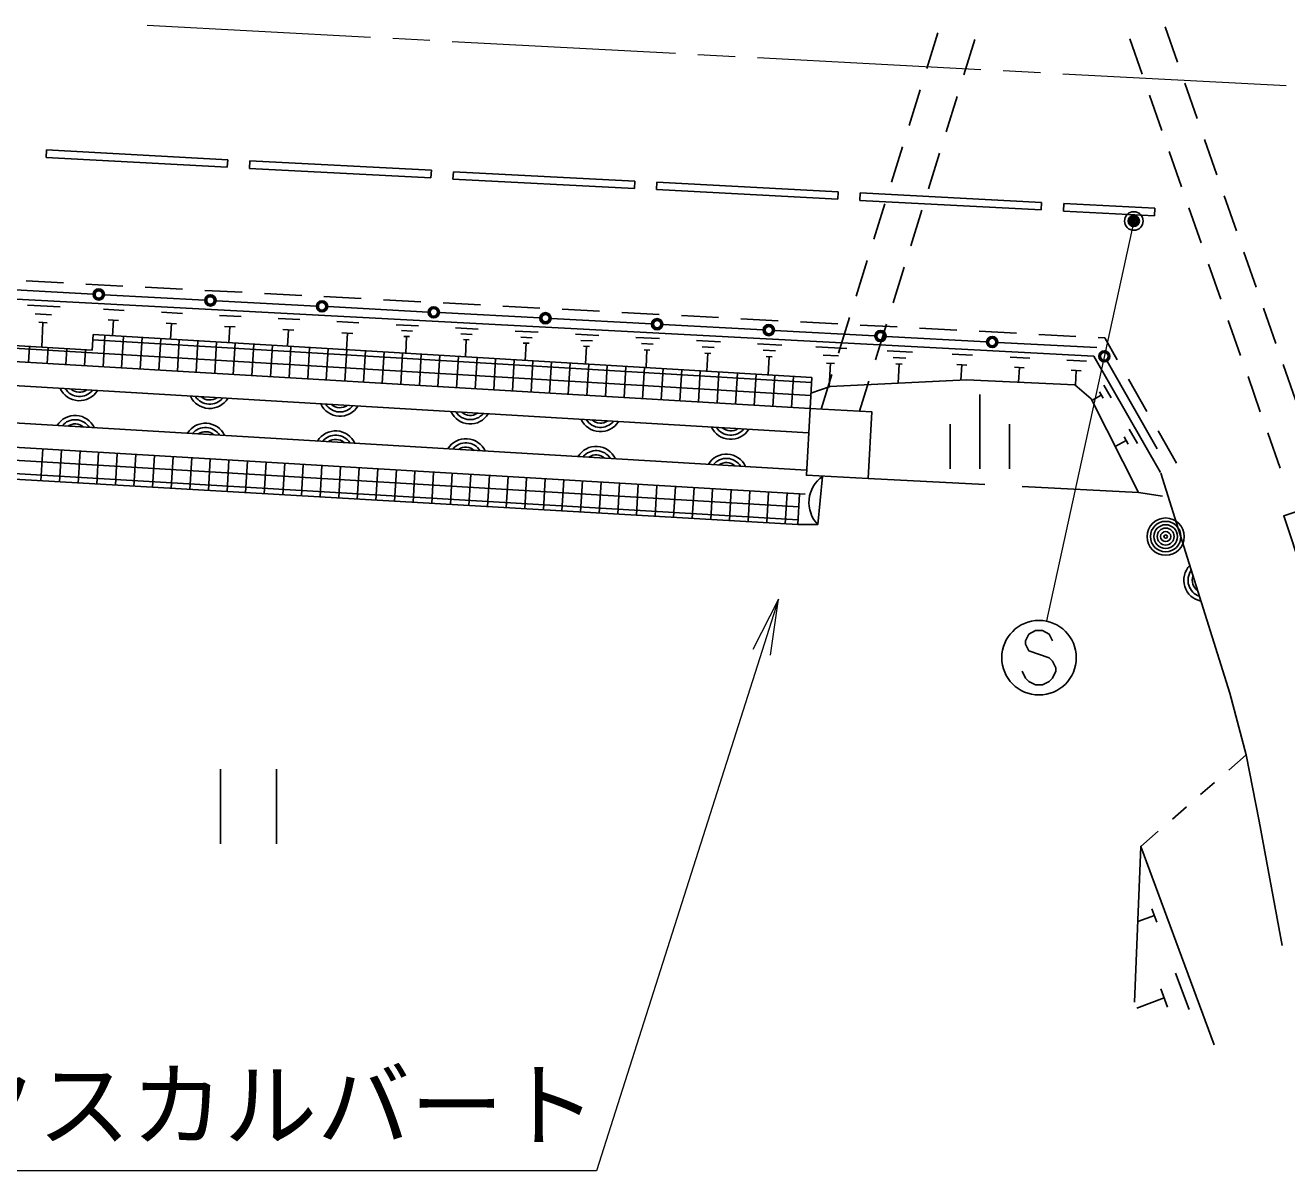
# Model space of a CAD drawing. Units: millimetres, scale not verified. Extents: x 40000 to 680000, y 20000 to 380000.
# Drawn here: x 383566 to 417406, y 262013 to 292755 of the extents above; entities that cross this region are included whole.
import ezdxf
from ezdxf.enums import TextEntityAlignment as Align

# ---------------------------------------------------------------- set-up
doc = ezdxf.new("R2010")
doc.units = ezdxf.units.MM
doc.header["$LTSCALE"] = 1000
doc.header["$PDMODE"] = 32
doc.header["$PDSIZE"] = 500
doc.linetypes.add('CHAIN', pattern=[18.5, 12, -1.5, 3.5, -1.5])
for name, color, linetype, lineweight in [('M-BGD', 7, 'Continuous', 25), ('M-BMK', 2, 'CHAIN', 13), ('M-STR-HTXT', 7, 'Continuous', 13), ('M-STR-STRC', 7, 'Continuous', 25)]:
    doc.layers.add(name, color=color, linetype=linetype, lineweight=lineweight)
doc.styles.add('ＭＳ ゴシック', font='')
doc.styles.get('ＭＳ ゴシック').set_extended_font_data('MS Gothic')

# ---------------------------------------------------------------- blocks, each defined once
blk = doc.blocks.new('open_arrow')
at = {"color": 0, "linetype": 'Continuous', "lineweight": -2}
blk.add_lwpolyline([(7.5, 1.25), (0, 0), (7.5, -1.25)], dxfattribs=at)

msp = doc.modelspace()

# ---------------------------------------------------------------- linework, layer by layer
at = {"layer": 'M-BGD'}
for p, q in [((408048, 292551), (407752, 291596)), ((414142, 292709), (414473, 291765)), ((409040, 292375), (408744, 291420)), ((413196, 292386), (413526, 291442)), ((252148, 291517), (404620, 282465)), ((414671, 291198), (415001, 290254)), ((407574, 291022), (407278, 290067)), ((408567, 290846), (408271, 289891)), ((413724, 290876), (414055, 289932)), ((415199, 289688), (415530, 288744)), ((384134, 289408), (384123, 289208)), ((388996, 289146), (384134, 289408)), ((407101, 289494), (406805, 288539)), ((414253, 289365), (414583, 288422)), ((388985, 288946), (384123, 289208)), ((388996, 289146), (388985, 288946)), ((389593, 289113), (389583, 288913)), ((394460, 288861), (389593, 289113)), ((408093, 289318), (407797, 288363)), ((394450, 288661), (389583, 288913)), ((394460, 288861), (394450, 288661)), ((395050, 288822), (395039, 288623)), ((399916, 288572), (395050, 288822)), ((292056, 288497), (404581, 281816)), ((399906, 288373), (395039, 288623)), ((399916, 288572), (399906, 288373)), ((400509, 288543), (400498, 288343)), ((405363, 288084), (400498, 288343)), ((405374, 288283), (400509, 288543)), ((405374, 288283), (405363, 288084)), ((405967, 288253), (405957, 288053)), ((410821, 287800), (405957, 288053)), ((410831, 288000), (405967, 288253)), ((410831, 288000), (410821, 287800)), ((415728, 288178), (416058, 287234)), ((323992, 287681), (385362, 284038)), ((406627, 287966), (406331, 287011)), ((407619, 287790), (407323, 286835)), ((411427, 287969), (411417, 287769)), ((413855, 287644), (411417, 287769)), ((413866, 287843), (411427, 287969)), ((413866, 287843), (413855, 287644)), ((414781, 287855), (415112, 286911)), ((404522, 280818), (291949, 287501)), ((404640, 282815), (323988, 287603)), ((416256, 286668), (416587, 285724)), ((406153, 286438), (405857, 285483)), ((415310, 286345), (415640, 285401)), ((407146, 286262), (406850, 285306)), ((383591, 285894), (384590, 285841)), ((385189, 285809), (386188, 285756)), ((386787, 285725), (387786, 285672)), ((388385, 285640), (389383, 285587)), ((389982, 285555), (390981, 285503)), ((391580, 285471), (392579, 285418)), ((393178, 285386), (394177, 285334)), ((394776, 285302), (395774, 285249)), ((383625, 285241), (384505, 285194)), ((383834, 285009), (384274, 284986)), ((385664, 285133), (386223, 285103)), ((387217, 285051), (387784, 285021)), ((388779, 284968), (389354, 284938)), ((396374, 285217), (397372, 285164)), ((397971, 285133), (398970, 285080)), ((399569, 285048), (400568, 284995)), ((401167, 284964), (402165, 284911)), ((416785, 285158), (417115, 284214)), ((383932, 284784), (384152, 284772)), ((384042, 284778), (384007, 284118)), ((385789, 284846), (386069, 284832)), ((385929, 284839), (385907, 284420)), ((387344, 284760), (387627, 284745)), ((387486, 284752), (387463, 284327)), ((388907, 284673), (389195, 284658)), ((389051, 284665), (389028, 284234)), ((390348, 284885), (390932, 284854)), ((391926, 284802), (392518, 284770)), ((393512, 284718), (394113, 284686)), ((395107, 284633), (395716, 284601)), ((402765, 284879), (403763, 284826)), ((404362, 284795), (405361, 284742)), ((405680, 284909), (405384, 283954)), ((405960, 284710), (406959, 284657)), ((406672, 284733), (406376, 283778)), ((407558, 284625), (408556, 284573)), ((415838, 284835), (416169, 283891)), ((332129, 284465), (404483, 280169)), ((385362, 284038), (385386, 284451)), ((404660, 283164), (385378, 284309)), ((404668, 283302), (385386, 284451)), ((385653, 283591), (385703, 284432)), ((386152, 283562), (386202, 284403)), ((386651, 283532), (386701, 284373)), ((387150, 283502), (387200, 284343)), ((387649, 283473), (387699, 284313)), ((388149, 283443), (388198, 284284)), ((390479, 284586), (390770, 284570)), ((390624, 284578), (390601, 284140)), ((392058, 284498), (392354, 284482)), ((392206, 284490), (392183, 284046)), ((393655, 284560), (393955, 284544)), ((393722, 284406), (393872, 284398)), ((393797, 284402), (393773, 283951)), ((395252, 284473), (395556, 284457)), ((395320, 284317), (395472, 284309)), ((395396, 284313), (395372, 283856)), ((396711, 284549), (397328, 284516)), ((396857, 284386), (397166, 284370)), ((398323, 284463), (398949, 284430)), ((398471, 284298), (398784, 284282)), ((399943, 284377), (400578, 284344)), ((401573, 284291), (402217, 284257)), ((409156, 284541), (410154, 284488)), ((410753, 284456), (411752, 284404)), ((412351, 284372), (412526, 284363)), ((412861, 283776), (412526, 284363)), ((332111, 284115), (404317, 279828)), ((383656, 283710), (383682, 284137)), ((384156, 283680), (384181, 284108)), ((384655, 283650), (384680, 284078)), ((385154, 283621), (385179, 284048)), ((388648, 283413), (388698, 284254)), ((389147, 283384), (389197, 284224)), ((389646, 283354), (389696, 284194)), ((390145, 283324), (390195, 284165)), ((390644, 283295), (390694, 284135)), ((391143, 283265), (391193, 284105)), ((391642, 283236), (391692, 284075)), ((392142, 283206), (392191, 284045)), ((392641, 283176), (392691, 284016)), ((393140, 283147), (393190, 283986)), ((393639, 283117), (393689, 283956)), ((394138, 283087), (394188, 283926)), ((396926, 284227), (397080, 284219)), ((397003, 284223), (396979, 283760)), ((398541, 284138), (398698, 284129)), ((398619, 284133), (398595, 283664)), ((400094, 284210), (400411, 284194)), ((400165, 284047), (400324, 284039)), ((400244, 284043), (400219, 283567)), ((401725, 284122), (402047, 284105)), ((401797, 283957), (401958, 283948)), ((401878, 283952), (401852, 283469)), ((403211, 284205), (403863, 284170)), ((403365, 284033), (403692, 284016)), ((404770, 284122), (405607, 284078)), ((406683, 284021), (407364, 283985)), ((408431, 283928), (408976, 283900)), ((332392, 283748), (404296, 279479)), ((394637, 283058), (394687, 283897)), ((395136, 283028), (395186, 283867)), ((395635, 282999), (395685, 283837)), ((396135, 282969), (396184, 283807)), ((396634, 282939), (396683, 283778)), ((397133, 282910), (397183, 283748)), ((397632, 282880), (397682, 283718)), ((398131, 282850), (398181, 283688)), ((398630, 282821), (398680, 283659)), ((399129, 282791), (399179, 283629)), ((399628, 282761), (399678, 283599)), ((403438, 283865), (403601, 283857)), ((403520, 283861), (403494, 283372)), ((404968, 283902), (405386, 283880)), ((405062, 283687), (405271, 283676)), ((405166, 283682), (405133, 283054)), ((406844, 283842), (407185, 283824)), ((406921, 283667), (407091, 283658)), ((407006, 283662), (406979, 283151)), ((408553, 283649), (408825, 283634)), ((408689, 283641), (408667, 283233)), ((409985, 283846), (410510, 283818)), ((411509, 283766), (412032, 283738)), ((414016, 280750), (412227, 283878)), ((417313, 283647), (417644, 282703)), ((332383, 283503), (404289, 279357)), ((400127, 282732), (400177, 283569)), ((400627, 282702), (400676, 283540)), ((401126, 282673), (401175, 283510)), ((401625, 282643), (401675, 283480)), ((402124, 282613), (402174, 283450)), ((402623, 282584), (402673, 283421)), ((403122, 282554), (403172, 283391)), ((403621, 282524), (403671, 283361)), ((404120, 282495), (404170, 283331)), ((404668, 283302), (404618, 282465)), ((405206, 283381), (404917, 282451)), ((410102, 283577), (410364, 283563)), ((410233, 283570), (410212, 283176)), ((411626, 283497), (411888, 283483)), ((411757, 283490), (411736, 283097)), ((413656, 282387), (413159, 283255)), ((416367, 283325), (416697, 282381)), ((406198, 283205), (405947, 282395)), ((412384, 282914), (412480, 282746)), ((412503, 283095), (412696, 282759)), ((409173, 282849), (409173, 280849)), ((412432, 282830), (412180, 282686)), ((408373, 282049), (408373, 280849)), ((409973, 282049), (409973, 280849)), ((413179, 281917), (413401, 281530)), ((413097, 281612), (412807, 281446)), ((413041, 281709), (413152, 281516)), ((414450, 280998), (413954, 281866)), ((416895, 281814), (417226, 280871)), ((384038, 281383), (383987, 280528)), ((384537, 281353), (384486, 280499)), ((385036, 281324), (384985, 280470)), ((385535, 281294), (385484, 280442)), ((386034, 281264), (385984, 280413)), ((386533, 281235), (386483, 280384)), ((387032, 281205), (386982, 280355)), ((387532, 281176), (387481, 280327)), ((388031, 281146), (387980, 280298)), ((388530, 281116), (388479, 280269)), ((389029, 281087), (388979, 280240)), ((389528, 281057), (389478, 280211)), ((390027, 281027), (389977, 280183)), ((390526, 280998), (390476, 280154)), ((391025, 280968), (390975, 280125)), ((391524, 280939), (391474, 280096)), ((392024, 280909), (391974, 280068)), ((392523, 280879), (392473, 280039)), ((393022, 280850), (392972, 280010)), ((393521, 280820), (393471, 279981)), ((394020, 280790), (393970, 279952)), ((394519, 280761), (394470, 279924)), ((395018, 280731), (394969, 279895)), ((395517, 280701), (395468, 279866)), ((396017, 280672), (395967, 279837)), ((396516, 280642), (396466, 279809)), ((397015, 280613), (396965, 279780)), ((397514, 280583), (397465, 279751)), ((398013, 280553), (397964, 279722)), ((409306, 280427), (406180, 280589)), ((398512, 280524), (398463, 279693)), ((399011, 280494), (398962, 279665)), ((399510, 280464), (399461, 279636)), ((400010, 280435), (399960, 279607)), ((400509, 280405), (400460, 279578)), ((401008, 280376), (400959, 279549)), ((401507, 280346), (401458, 279521)), ((402006, 280316), (401957, 279492)), ((402505, 280287), (402456, 279463)), ((403004, 280257), (402955, 279434)), ((403503, 280227), (403455, 279406)), ((413431, 280212), (410305, 280375)), ((404003, 280198), (403954, 279377)), ((404338, 280178), (404289, 279357)), ((415848, 272765), (416318, 273174)), ((388807, 272788), (388807, 270788)), ((390307, 272788), (390307, 270788)), ((415093, 272109), (415470, 272437)), ((414338, 271453), (414715, 271781)), ((413491, 270717), (413961, 271125)), ((413789, 269042), (413919, 268687)), ((413854, 268864), (413411, 268701)), ((414424, 267318), (414784, 266343)), ((414027, 266895), (414207, 266407)), ((414117, 266651), (413385, 266381))]:
    msp.add_line(p, q, dxfattribs=at)
for points in [[(251042, 288270), (251277, 292394), (412227, 283878)], [(414076, 280114), (413431, 280212), (412160, 282726), (411724, 283108), (408814, 283240), (405161, 283064), (404643, 282877)], [(404954, 280647), (404827, 279355), (404289, 279357)], [(414031, 280733), (415879, 274828), (416318, 273174), (416664, 271397), (417283, 268059)], [(415455, 265392), (413491, 270717), (413326, 266541)]]:
    msp.add_lwpolyline(points, dxfattribs=at)
for points in [[(404618, 282467), (404521, 280680), (406180, 280589), (406277, 282377)], [(419425, 278551), (418900, 280116), (417324, 279587), (417848, 278023)]]:
    msp.add_lwpolyline(points, close=True, dxfattribs=at)
for radius in [500, 409, 318, 227, 136, 45.5]:
    msp.add_circle((414158, 279032), radius, dxfattribs=at)
for centre, radius, start, end in [((385020, 283245), 567, 204.6749, 328.53), ((385020, 283245), 453, 212.6343, 320.5706), ((385020, 283245), 340, 228.2597, 304.9452), ((388514, 283037), 567, 204.6749, 328.53), ((388514, 283037), 453, 212.6343, 320.5706), ((388514, 283037), 340, 228.2597, 304.9452), ((392008, 282830), 567, 204.6749, 328.53), ((392008, 282830), 453, 212.6343, 320.5706), ((392008, 282830), 340, 228.2597, 304.9452), ((384905, 281716), 567, 24.6749, 148.53), ((395501, 282622), 567, 204.6749, 328.53), ((395501, 282622), 453, 212.6343, 320.5706), ((395501, 282622), 340, 228.2597, 304.9452), ((384905, 281716), 453, 32.6343, 140.5706), ((384905, 281716), 340, 48.2597, 124.9452), ((388399, 281508), 567, 24.6749, 148.53), ((388399, 281508), 453, 32.6343, 140.5706), ((398995, 282415), 567, 204.6749, 328.53), ((398995, 282415), 453, 212.6343, 320.5706), ((398995, 282415), 340, 228.2597, 304.9452), ((402489, 282208), 567, 204.6749, 328.53), ((402489, 282208), 453, 212.6343, 320.5706), ((402489, 282208), 340, 228.2597, 304.9452), ((388399, 281508), 340, 48.2597, 124.9452), ((391893, 281301), 567, 24.6749, 148.53), ((391893, 281301), 453, 32.6343, 140.5706), ((391893, 281301), 340, 48.2597, 124.9452), ((395386, 281093), 567, 24.6749, 148.53), ((395386, 281093), 453, 32.6343, 140.5706), ((395386, 281093), 340, 48.2597, 124.9452), ((398880, 280886), 567, 24.6749, 148.53), ((398880, 280886), 453, 32.6343, 140.5706), ((398880, 280886), 340, 48.2597, 124.9452), ((402374, 280678), 567, 24.6749, 148.53), ((402374, 280678), 453, 32.6343, 140.5706), ((402374, 280678), 340, 48.2597, 124.9452), ((405440, 279946), 852, 124.767, 223.9833), ((415210, 277860), 567, 135.4511, 259.3062), ((415210, 277860), 453, 143.4105, 251.3468), ((415210, 277860), 340, 159.0359, 235.7214)]:
    msp.add_arc(centre, radius, start, end, dxfattribs=at)
at = {"layer": 'M-BMK'}
for p, q in [((386832, 292755), (392824, 292438)), ((393423, 292406), (394421, 292353)), ((395021, 292322), (401012, 292004)), ((401611, 291973), (402610, 291920)), ((403209, 291888), (409201, 291571)), ((409800, 291539), (410799, 291486)), ((411398, 291454), (417389, 291137))]:
    msp.add_line(p, q, dxfattribs=at)
at = {"layer": 'M-STR-HTXT'}
msp.add_line((413303, 287501), (410964, 276774), dxfattribs=at)
msp.add_lwpolyline([(403771, 277356), (398893, 262013), (376393, 262013)], dxfattribs=at)
at = {"layer": 'M-STR-STRC'}
for p, q in [((382692, 285682), (385388, 285538)), ((385687, 285522), (388384, 285378)), ((388683, 285363), (391379, 285219)), ((391679, 285203), (394375, 285059)), ((394675, 285043), (397371, 284900)), ((397670, 284884), (400367, 284740)), ((400666, 284724), (403362, 284580)), ((403662, 284564), (406358, 284421)), ((406658, 284405), (409354, 284261)), ((409653, 284245), (412312, 284104)), ((412588, 283739), (413932, 281388)), ((410670, 276508), (410488, 276417)), ((410852, 276508), (410670, 276508)), ((411034, 276417), (410852, 276508)), ((410488, 276417), (410397, 276235)), ((410397, 276235), (410397, 276144)), ((410397, 276144), (410488, 275963)), ((411125, 276235), (411034, 276417)), ((410488, 275963), (411034, 275781)), ((411034, 275781), (411125, 275690)), ((411125, 275690), (411216, 275508)), ((411216, 275508), (411216, 275417)), ((410397, 275235), (410307, 275417)), ((410488, 275144), (410397, 275235)), ((410670, 275054), (410488, 275144)), ((411034, 275144), (410852, 275054)), ((411125, 275235), (411034, 275144)), ((411216, 275417), (411125, 275235)), ((410852, 275054), (410670, 275054))]:
    msp.add_line(p, q, dxfattribs=at)
for centre, radius in [((413303, 287501), 150), ((413303, 287501), 120), ((413303, 287501), 90), ((413303, 287501), 60), ((413303, 287501), 30), ((413303, 287501), 20), ((385538, 285530), 150), ((385538, 285530), 120), ((385538, 285530), 100), ((385538, 285530), 100), ((385538, 285530), 100), ((385538, 285530), 100), ((388533, 285370), 150), ((388533, 285370), 120), ((388533, 285370), 100), ((388533, 285370), 100), ((388533, 285370), 100), ((388533, 285370), 100), ((391529, 285211), 150), ((391529, 285211), 120), ((391529, 285211), 100), ((391529, 285211), 100), ((391529, 285211), 100), ((391529, 285211), 100), ((394525, 285051), 150), ((394525, 285051), 120), ((394525, 285051), 100), ((394525, 285051), 100), ((394525, 285051), 100), ((394525, 285051), 100), ((397521, 284892), 150), ((397521, 284892), 120), ((397521, 284892), 100), ((397521, 284892), 100), ((397521, 284892), 100), ((397521, 284892), 100), ((400516, 284732), 150), ((400516, 284732), 120), ((400516, 284732), 100), ((400516, 284732), 100), ((400516, 284732), 100), ((400516, 284732), 100), ((403512, 284572), 150), ((403512, 284572), 120), ((403512, 284572), 100), ((403512, 284572), 100), ((403512, 284572), 100), ((403512, 284572), 100), ((406508, 284413), 150), ((406508, 284413), 120), ((406508, 284413), 100), ((406508, 284413), 100), ((406508, 284413), 100), ((406508, 284413), 100), ((409504, 284253), 150), ((409504, 284253), 120), ((409504, 284253), 100), ((409504, 284253), 100), ((409504, 284253), 100), ((409504, 284253), 100), ((412513, 283870), 150), ((412513, 283870), 120), ((412513, 283870), 100), ((412513, 283870), 100), ((412513, 283870), 100), ((412513, 283870), 100), ((410761, 275781), 1000)]:
    msp.add_circle(centre, radius, dxfattribs=at)
msp.add_point((413303, 287501), dxfattribs=at)

# ---------------------------------------------------------------- block references
at = {"layer": 'M-STR-HTXT', "xscale": 200, "yscale": 200, "rotation": 252.4}
msp.add_blockref('open_arrow', (403771, 277356), dxfattribs=at)

# ---------------------------------------------------------------- texts
at = {"layer": 'M-STR-HTXT', "style": 'ＭＳ ゴシック'}
msp.add_text('ボックスカルバート', height=1833, dxfattribs=at).set_placement((376393, 262313), align=Align.BOTTOM_LEFT)

doc.saveas('drawing.dxf')
